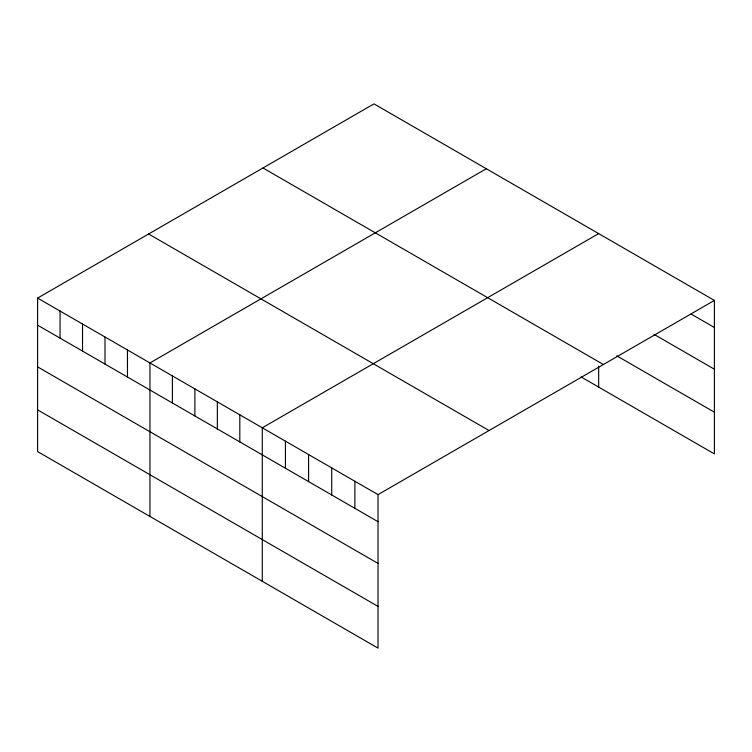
<?xml version="1.0" encoding="UTF-8"?>
<svg xmlns="http://www.w3.org/2000/svg" width="752" height="752" viewBox="0 0 752 752"><rect width="100%" height="100%" fill="white"/><g stroke="black" fill="none" stroke-linecap="round" stroke-linejoin="round"><path stroke-width="1.13" d="M37.6 298.083L378.03 494.628L378.03 648.121L37.6 451.576L37.6 298.083L373.97 103.879L714.4 300.424L714.4 453.917L581.07 376.94M486.309 168.739L149.939 362.943L149.939 516.436M598.658 233.599L262.279 427.803L262.279 581.296M378.03 494.628L714.4 300.424M691.248 314.129L714.4 327.496M654.014 334.349L714.4 369.213M616.772 355.837L714.4 412.199M262.965 167.969L603.395 364.513M148.605 233.994L489.035 430.539M37.6 325.155L378.03 521.7M37.6 366.873L378.03 563.417M37.6 409.859L378.03 606.403M598.658 366.233L598.658 387.092M354.878 481.261L354.878 508.333M331.726 467.894L331.726 494.966M308.583 454.528L308.583 481.609M285.431 441.161L285.431 468.242M239.813 414.831L239.813 441.903M217.347 401.859L217.347 428.931M194.881 388.887L194.881 415.959M172.405 375.915L172.405 402.987M127.473 349.971L127.473 377.043M105.007 336.999L105.007 364.071M82.532 324.027L82.532 351.099M60.066 311.055L60.066 338.127"/></g></svg>
